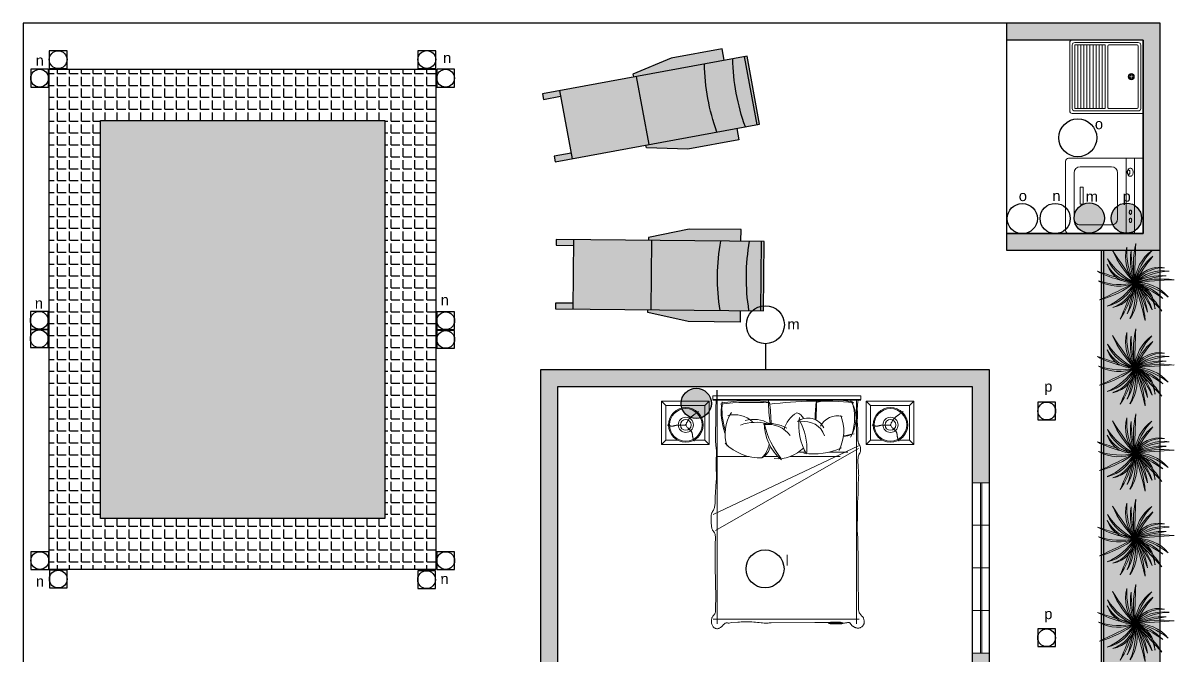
# Model space of a CAD drawing. Header units: inches. Extents: x 2 to 116, y 2 to 108.
# Drawn here: x 47.52 to 57.64, y 47.2 to 52.77 of the extents above; entities that cross this region are included whole.
import ezdxf

# ---------------------------------------------------------------- set-up
doc = ezdxf.new("R2010")
doc.units = ezdxf.units.IN
doc.header["$MEASUREMENT"] = 0
for name, color, linetype, lineweight in [('04 ESQUADRIAS', 252, 'Continuous', 9), ('07.1 DETALHES', 251, 'Continuous', 9), ('13 MOBÍLIA', 252, 'Continuous', 9), ('14 LOUÇAS - METAIS - BANCADAS', 252, 'Continuous', 9)]:
    doc.layers.add(name, color=color, linetype=linetype, lineweight=lineweight)
doc.layers.add('16.1 VEGETAÇÃO', color=7, linetype='Continuous', lineweight=9, true_color=0x87cb61)
for name, color, linetype in [('ILUMINAÇÃO', 10, 'Continuous'), ('INTERRUPTORES', 106, 'Continuous'), ('PLANTA TUGS_TUES', 7, 'Continuous')]:
    doc.layers.add(name, color=color, linetype=linetype)
doc.styles.get("Standard").update_dxf_attribs({"font": 'arial.ttf'})

# ---------------------------------------------------------------- blocks, each defined once
blk = doc.blocks.new('JANELA 150')
at = {"layer": '04 ESQUADRIAS'}
for p, q in [((0, 0.15), (1.5, 0.15)), ((0, 0), (0, 0.15)), ((0.375, 0), (0.375, 0.15)), ((0.75, 0), (0.75, 0.15)), ((1.125, 0), (1.125, 0.15)), ((1.5, 0.15), (1.5, 0)), ((0, 0.08), (1.5, 0.08)), ((1.5, 0.07), (0, 0.07)), ((1.5, 0), (0, 0))]:
    blk.add_line(p, q, dxfattribs=at)
blk = doc.blocks.new('CAMA CASA')
at = {"layer": '13 MOBÍLIA'}
for p, q in [((-0.637, 1.964), (0.647, 1.964)), ((-0.612, 0.038), (-0.612, 2.005)), ((0.612, 0.038), (0.612, 2.005)), ((-0.63, 0.464), (0.627, 1.185)), ((-0.63, 0.441), (0.647, 1.043)), ((-0.47, 0.533), (-0.033, 0.533)), ((0.078, 0.533), (0.199, 0.533)), ((0.331, 0.533), (0.612, 0.533)), ((-0.536, 0.495), (-0.371, 0.495)), ((-0.166, 0.495), (-0.111, 0.495)), ((-0.65, 0.038), (0.65, 0.038))]:
    blk.add_line(p, q, dxfattribs=at)
blk.add_lwpolyline([(0.621, 0.038), (0.622, 0.064), (0.623, 0.086), (0.623, 0.107), (0.623, 0.126), (0.623, 0.145), (0.623, 0.163), (0.623, 0.179), (0.623, 0.195), (0.623, 0.209), (0.623, 0.223), (0.624, 0.236), (0.624, 0.247), (0.625, 0.258), (0.625, 0.268), (0.626, 0.277), (0.626, 0.285), (0.626, 0.293), (0.626, 0.299), (0.626, 0.306), (0.626, 0.312), (0.626, 0.318), (0.626, 0.324), (0.626, 0.33), (0.626, 0.337), (0.626, 0.343), (0.626, 0.351), (0.627, 0.358), (0.627, 0.366), (0.627, 0.375), (0.627, 0.384), (0.627, 0.393), (0.627, 0.402), (0.626, 0.412), (0.625, 0.421), (0.624, 0.432), (0.623, 0.442), (0.621, 0.453), (0.62, 0.465), (0.619, 0.477), (0.619, 0.49), (0.619, 0.503), (0.619, 0.517), (0.619, 0.532), (0.62, 0.546), (0.62, 0.561), (0.621, 0.576), (0.621, 0.591), (0.621, 0.605), (0.621, 0.62), (0.621, 0.634), (0.62, 0.648), (0.62, 0.662), (0.619, 0.676), (0.619, 0.69), (0.619, 0.705), (0.619, 0.72), (0.619, 0.736), (0.62, 0.752), (0.621, 0.768), (0.623, 0.784), (0.624, 0.8), (0.625, 0.816), (0.626, 0.832), (0.627, 0.848), (0.628, 0.863), (0.629, 0.877), (0.629, 0.891), (0.629, 0.905), (0.629, 0.917), (0.63, 0.929), (0.63, 0.94), (0.631, 0.95), (0.632, 0.96), (0.633, 0.968), (0.634, 0.976), (0.636, 0.983), (0.638, 0.99), (0.64, 0.996), (0.642, 1.001), (0.645, 1.006), (0.647, 1.01), (0.65, 1.014), (0.652, 1.017), (0.654, 1.021), (0.657, 1.025), (0.659, 1.029), (0.661, 1.034), (0.662, 1.04), (0.664, 1.046), (0.664, 1.054), (0.665, 1.062), (0.665, 1.07), (0.666, 1.079), (0.666, 1.088), (0.665, 1.098), (0.665, 1.108), (0.665, 1.117), (0.664, 1.127), (0.663, 1.136), (0.662, 1.145), (0.661, 1.153), (0.66, 1.161), (0.658, 1.168), (0.656, 1.174), (0.654, 1.179), (0.652, 1.183), (0.649, 1.186), (0.647, 1.189), (0.644, 1.192), (0.641, 1.195), (0.639, 1.198), (0.637, 1.202), (0.634, 1.206), (0.633, 1.211), (0.631, 1.217), (0.63, 1.223), (0.629, 1.229), (0.628, 1.236), (0.628, 1.243), (0.627, 1.25), (0.628, 1.258), (0.628, 1.265), (0.628, 1.272), (0.629, 1.28), (0.629, 1.288), (0.63, 1.295), (0.63, 1.434), (0.63, 1.442), (0.629, 1.45), (0.628, 1.688), (0.627, 1.696), (0.626, 1.704), (0.625, 1.713), (0.624, 1.722), (0.623, 1.731), (0.623, 1.74), (0.623, 1.75), (0.623, 1.76), (0.624, 1.771), (0.624, 1.781), (0.625, 1.791), (0.626, 1.841), (0.627, 1.851), (0.627, 1.86), (0.628, 1.868), (0.628, 1.876), (0.628, 1.884), (0.628, 1.89), (0.628, 1.897), (0.628, 1.902), (0.629, 1.908), (0.631, 1.912), (0.633, 1.917), (0.635, 1.92), (0.638, 1.924), (0.641, 1.928), (0.644, 1.931), (0.647, 1.935), (0.65, 1.939), (0.653, 1.943), (0.656, 1.949), (0.658, 1.954), (0.66, 1.96), (0.662, 1.967), (0.663, 1.973), (0.663, 1.98), (0.663, 1.987), (0.662, 1.994), (0.661, 2.001), (0.659, 2.008), (0.656, 2.015), (0.653, 2.021), (0.65, 2.027), (0.646, 2.032), (0.641, 2.037), (0.637, 2.041), (0.631, 2.044), (0.626, 2.046), (0.62, 2.047), (0.615, 2.048), (0.609, 2.048), (0.603, 2.047), (0.598, 2.046), (0.593, 2.044), (0.588, 2.042), (0.583, 2.039), (0.579, 2.036), (0.575, 2.033), (0.571, 2.03), (0.568, 2.026), (0.564, 2.022), (0.561, 2.019), (0.558, 2.015), (0.555, 2.012), (0.551, 2.008), (0.548, 2.006), (0.545, 2.003), (0.542, 2.001), (0.538, 1.999), (0.534, 1.998), (0.53, 1.998), (0.525, 1.998), (0.521, 1.998), (0.516, 1.999), (0.511, 2), (0.506, 2.001), (0.487, 1.994), (0.429, 1.991), (0.416, 1.99), (0.402, 1.989), (0.387, 1.989), (0.372, 1.988), (0.357, 1.988), (0.341, 1.988), (0.325, 1.988), (0.308, 1.989), (0.291, 1.99), (0.274, 1.992), (0.258, 1.993), (0.242, 1.995), (0.226, 1.997), (0.212, 1.998), (0.199, 1.999), (0.187, 1.999), (0.176, 1.999), (0.165, 1.999), (0.155, 1.998), (0.146, 1.997), (0.136, 1.996), (-0.247, 1.995), (-0.259, 1.994), (-0.271, 1.994), (-0.284, 1.994), (-0.299, 1.994), (-0.313, 1.993), (-0.328, 1.993), (-0.343, 1.993), (-0.358, 1.993), (-0.372, 1.993), (-0.386, 1.992), (-0.399, 1.992), (-0.411, 1.991), (-0.423, 1.991), (-0.435, 1.99), (-0.445, 1.99), (-0.455, 1.99), (-0.465, 1.991), (-0.473, 1.992), (-0.482, 1.994), (-0.49, 1.996), (-0.497, 1.998), (-0.365, 2), (-0.373, 2.002), (-0.381, 2.004), (-0.389, 2.005), (-0.398, 2.006), (-0.445, 2.006), (-0.455, 2.006), (-0.465, 2.005), (-0.474, 2.005), (-0.484, 2.004), (-0.493, 2.002), (-0.501, 2.001), (-0.509, 1.999), (-0.516, 1.998), (-0.523, 1.997), (-0.529, 1.996), (-0.534, 1.995), (-0.539, 1.994), (-0.544, 1.994), (-0.547, 1.994), (-0.55, 1.995), (-0.553, 1.997), (-0.556, 1.998), (-0.558, 2.001), (-0.56, 2.003), (-0.561, 2.006), (-0.563, 2.008), (-0.566, 2.011), (-0.568, 2.014), (-0.57, 2.017), (-0.573, 2.019), (-0.576, 2.022), (-0.58, 2.025), (-0.583, 2.028), (-0.587, 2.03), (-0.591, 2.033), (-0.595, 2.035), (-0.599, 2.037), (-0.604, 2.039), (-0.608, 2.041), (-0.613, 2.042), (-0.618, 2.043), (-0.623, 2.043), (-0.628, 2.043), (-0.634, 2.043), (-0.639, 2.041), (-0.644, 2.04), (-0.649, 2.037), (-0.654, 2.035), (-0.659, 2.032), (-0.663, 2.029), (-0.667, 2.026), (-0.67, 2.022), (-0.673, 2.018), (-0.676, 2.015), (-0.678, 2.01), (-0.679, 2.006), (-0.68, 2.002), (-0.681, 1.997), (-0.681, 1.992), (-0.681, 1.986), (-0.681, 1.981), (-0.68, 1.975), (-0.679, 1.97), (-0.678, 1.964), (-0.676, 1.959), (-0.674, 1.954), (-0.671, 1.949), (-0.668, 1.945), (-0.665, 1.941), (-0.661, 1.937), (-0.658, 1.934), (-0.654, 1.93), (-0.65, 1.927), (-0.647, 1.923), (-0.644, 1.918), (-0.641, 1.913), (-0.638, 1.908), (-0.636, 1.902), (-0.635, 1.896), (-0.633, 1.89), (-0.632, 1.884), (-0.631, 1.878), (-0.63, 1.872), (-0.63, 1.866), (-0.63, 1.861), (-0.63, 1.855), (-0.631, 1.849), (-0.631, 1.843), (-0.631, 1.796), (-0.631, 1.789), (-0.631, 1.781), (-0.631, 1.772), (-0.631, 1.763), (-0.631, 1.752), (-0.63, 1.741), (-0.63, 1.729), (-0.629, 1.717), (-0.628, 1.704), (-0.628, 1.692), (-0.627, 1.448), (-0.627, 1.435), (-0.626, 1.29), (-0.626, 1.277), (-0.625, 1.264), (-0.624, 1.251), (-0.624, 1.239), (-0.623, 1.227), (-0.622, 1.216), (-0.621, 1.205), (-0.62, 1.195), (-0.619, 1.185), (-0.619, 1.175), (-0.618, 1.165), (-0.618, 1.155), (-0.618, 1.145), (-0.618, 1.135), (-0.619, 1.124), (-0.62, 1.112), (-0.621, 1.101), (-0.622, 1.089), (-0.622, 1.077), (-0.623, 1.065), (-0.623, 1.053), (-0.623, 1.042), (-0.623, 1.03), (-0.623, 1.018), (-0.622, 1.006), (-0.622, 0.994), (-0.621, 0.983), (-0.621, 0.971), (-0.621, 0.959), (-0.622, 0.947), (-0.622, 0.935), (-0.623, 0.923), (-0.624, 0.912), (-0.625, 0.9), (-0.626, 0.889), (-0.627, 0.878), (-0.627, 0.868), (-0.627, 0.858), (-0.628, 0.848), (-0.627, 0.839), (-0.627, 0.829), (-0.627, 0.82), (-0.627, 0.81), (-0.627, 0.801), (-0.627, 0.791), (-0.628, 0.781), (-0.628, 0.77), (-0.629, 0.759), (-0.63, 0.748), (-0.631, 0.736), (-0.632, 0.725), (-0.632, 0.713), (-0.633, 0.7), (-0.632, 0.688), (-0.632, 0.676), (-0.631, 0.663), (-0.63, 0.651), (-0.629, 0.638), (-0.628, 0.626), (-0.627, 0.614), (-0.627, 0.603), (-0.626, 0.591), (-0.626, 0.581), (-0.626, 0.57), (-0.626, 0.56), (-0.627, 0.551), (-0.628, 0.543), (-0.629, 0.536), (-0.63, 0.529), (-0.632, 0.524), (-0.634, 0.519), (-0.636, 0.515), (-0.638, 0.511), (-0.641, 0.507), (-0.643, 0.504), (-0.644, 0.5), (-0.646, 0.495), (-0.647, 0.49), (-0.648, 0.485), (-0.649, 0.479), (-0.649, 0.473), (-0.649, 0.467), (-0.648, 0.461), (-0.648, 0.456), (-0.647, 0.451), (-0.645, 0.446), (-0.644, 0.442), (-0.642, 0.439), (-0.64, 0.435), (-0.638, 0.432), (-0.636, 0.428), (-0.634, 0.425), (-0.633, 0.421), (-0.631, 0.417), (-0.63, 0.413), (-0.629, 0.409), (-0.628, 0.404), (-0.627, 0.399), (-0.626, 0.395), (-0.626, 0.39), (-0.625, 0.385), (-0.625, 0.381), (-0.624, 0.377), (-0.624, 0.373), (-0.624, 0.368), (-0.624, 0.364), (-0.624, 0.359), (-0.624, 0.354), (-0.625, 0.348), (-0.625, 0.341), (-0.625, 0.335), (-0.625, 0.328), (-0.625, 0.32), (-0.625, 0.313), (-0.625, 0.305), (-0.625, 0.298), (-0.625, 0.29), (-0.625, 0.284), (-0.624, 0.277), (-0.623, 0.27), (-0.622, 0.264), (-0.622, 0.257), (-0.621, 0.25), (-0.621, 0.243), (-0.62, 0.236), (-0.62, 0.228), (-0.62, 0.219), (-0.62, 0.21), (-0.621, 0.2), (-0.621, 0.19), (-0.621, 0.18), (-0.621, 0.169), (-0.621, 0.158), (-0.621, 0.147), (-0.621, 0.135), (-0.62, 0.123), (-0.62, 0.109), (-0.621, 0.093), (-0.622, 0.076), (-0.624, 0.057), (-0.627, 0.038)], dxfattribs=at)
blk.add_lwpolyline([(-0.65, 0.034), (0.65, 0.034), (0.65, 0), (-0.65, 0)], close=True, dxfattribs=at)
for centre, radius, start, end in [((-0.24, -0.054), 0.565, 80.9394, 115.2191), ((-0.575, 0.267), 0.469, 350.8023, 31.3458), ((0.082, 0.23), 0.324, 84.7771, 135.4716), ((-0.238, 0.232), 0.437, 0.9424, 49.2605), ((-0.55, 0.074), 0.767, 13.5374, 38.3047), ((0.301, 0.409), 0.161, 123.2965, 166.3151), ((0.413, 0.366), 0.266, 138.0364, 167.0612), ((0.236, 0.113), 0.432, 44.7003, 92.7411), ((-0.116, 0.308), 0.385, 153.4974, 200.6974), ((0.318, 0.462), 0.495, 175.8503, 208.9544), ((0.201, 0.334), 0.342, 326.5488, 18.5476), ((-0.317, 0.2), 0.292, 146.1664, 212.49), ((-0.099, 0.192), 0.497, 162.8591, 196.0737), ((-0.972, 2.404), 2.105, 280.3761, 283.0252), ((-0.483, 0.144), 0.214, 93.88, 115.0677), ((-0.157, 0.412), 0.186, 199.1658, 281.9587), ((0.168, 0.498), 0.247, 216.7145, 276.3727), ((0.042, 0.144), 0.534, 351.2567, 20.077), ((-0.447, 0.347), 0.171, 256.5097, 332.2958), ((-0.186, 0.352), 0.156, 206.1579, 305.8329), ((1.923, 0.045), 2.185, 175.6146, 179.8937), ((-1.378, 0.208), 1.129, 352.4467, 0.0606), ((-0.21, 0.359), 0.242, 300.2878, 344.5982), ((0.148, 0.528), 0.284, 238.7367, 281.3333), ((1.269, 0.245), 1.131, 179.9478, 189.6198), ((-1.289, 0.052), 1.449, 359.6041, 7.7069), ((0.289, 0.472), 0.265, 239.7476, 286.634), ((0.269, 0.631), 0.398, 255.1366, 290.1108), ((0.46, 0.398), 0.232, 227.1299, 284.2763), ((-0.045, 0.117), 0.615, 353.9952, 17.4159), ((-0.071, 0.228), 0.0806, 201.6793, 257.8243), ((-0.294, 3.519), 3.473, 265.1028, 277.3599), ((-0.428, 0.728), 0.69, 257.553, 284.1939), ((0.313, 2.598), 2.54, 266.3241, 276.0974), ((0.342, 1.379), 1.336, 261.94, 279.8398)]:
    blk.add_arc(centre, radius, start, end, dxfattribs=at)
blk = doc.blocks.new('CRIADO MUDO COM ABAJUR PEQUENO')
at = {"layer": '13 MOBÍLIA'}
for p, q in [((-0.419, 0.381), (-0.381, 0.343)), ((-0.038, 0.343), (0, 0.381)), ((-0.419, 0), (-0.381, 0.038)), ((0, 0), (-0.038, 0.038))]:
    blk.add_line(p, q, dxfattribs=at)
blk.add_lwpolyline([(0, 0), (0, 0.381), (-0.419, 0.381), (-0.419, 0)], close=True, dxfattribs=at)
for points in [[(-0.288, 0.343), (-0.381, 0.343), (-0.381, 0.038), (-0.038, 0.038), (-0.038, 0.343), (-0.14, 0.343)], [(-0.212, 0.209), (-0.216, 0.216), (-0.219, 0.222), (-0.223, 0.228), (-0.227, 0.232), (-0.231, 0.237), (-0.234, 0.24), (-0.238, 0.243), (-0.241, 0.246), (-0.244, 0.249), (-0.247, 0.252), (-0.25, 0.254), (-0.252, 0.257), (-0.255, 0.259), (-0.257, 0.261), (-0.259, 0.263), (-0.261, 0.266), (-0.263, 0.268), (-0.264, 0.271), (-0.266, 0.273), (-0.267, 0.276), (-0.268, 0.278), (-0.269, 0.281), (-0.27, 0.283), (-0.27, 0.286), (-0.271, 0.288), (-0.272, 0.291), (-0.272, 0.293), (-0.272, 0.296), (-0.273, 0.299), (-0.273, 0.301), (-0.273, 0.304), (-0.274, 0.306), (-0.274, 0.309), (-0.274, 0.311), (-0.275, 0.314), (-0.275, 0.317), (-0.276, 0.32), (-0.276, 0.322), (-0.277, 0.325), (-0.278, 0.328), (-0.279, 0.332), (-0.28, 0.335), (-0.281, 0.339), (-0.282, 0.342), (-0.284, 0.345), (-0.285, 0.348), (-0.287, 0.351), (-0.288, 0.353)], [(-0.209, 0.215), (-0.213, 0.209), (-0.216, 0.203), (-0.219, 0.197), (-0.221, 0.193), (-0.224, 0.188), (-0.226, 0.185), (-0.228, 0.181), (-0.23, 0.178), (-0.232, 0.175), (-0.234, 0.172), (-0.235, 0.169), (-0.237, 0.166), (-0.239, 0.164), (-0.24, 0.161), (-0.242, 0.159), (-0.244, 0.157), (-0.246, 0.154), (-0.248, 0.152), (-0.25, 0.15), (-0.252, 0.148), (-0.254, 0.145), (-0.256, 0.143), (-0.259, 0.141), (-0.261, 0.139), (-0.264, 0.137), (-0.266, 0.135), (-0.269, 0.133), (-0.272, 0.131), (-0.275, 0.128), (-0.278, 0.126), (-0.282, 0.124), (-0.285, 0.121), (-0.289, 0.119), (-0.293, 0.116), (-0.297, 0.113), (-0.302, 0.11), (-0.307, 0.106), (-0.313, 0.102), (-0.318, 0.097), (-0.325, 0.091)], [(-0.219, 0.212), (-0.211, 0.212), (-0.205, 0.211), (-0.199, 0.211), (-0.194, 0.211), (-0.19, 0.211), (-0.186, 0.211), (-0.182, 0.211), (-0.179, 0.212), (-0.175, 0.212), (-0.172, 0.212), (-0.169, 0.211), (-0.166, 0.211), (-0.163, 0.211), (-0.16, 0.211), (-0.157, 0.211), (-0.154, 0.211), (-0.152, 0.211), (-0.149, 0.211), (-0.146, 0.211), (-0.144, 0.212), (-0.141, 0.212), (-0.138, 0.212), (-0.136, 0.212), (-0.133, 0.213), (-0.13, 0.213), (-0.128, 0.214), (-0.125, 0.214), (-0.122, 0.215), (-0.119, 0.216), (-0.117, 0.216), (-0.114, 0.217), (-0.111, 0.218), (-0.108, 0.218), (-0.105, 0.219), (-0.103, 0.22), (-0.1, 0.22), (-0.097, 0.221), (-0.093, 0.221), (-0.09, 0.221), (-0.087, 0.221), (-0.083, 0.22), (-0.079, 0.219), (-0.075, 0.218), (-0.07, 0.216), (-0.066, 0.215), (-0.061, 0.213), (-0.057, 0.212), (-0.052, 0.21)]]:
    blk.add_lwpolyline(points, dxfattribs=at)
for radius in [0.152, 0.143, 0.0667, 0.0476]:
    blk.add_circle((-0.214, 0.21), radius, dxfattribs=at)
blk = doc.blocks.new('TANQUE CONC LARG 65CM')
at = {"layer": '14 LOUÇAS - METAIS - BANCADAS'}
for p, q in [((-0.645, 0), (0, 0)), ((-0.645, -0.624), (-0.645, 0)), ((0, 0), (0, -0.624)), ((-0.624, -0.602), (-0.624, -0.043)), ((-0.602, -0.022), (-0.043, -0.022)), ((-0.602, -0.301), (-0.602, -0.054)), ((-0.592, -0.043), (-0.054, -0.043)), ((-0.328, -0.1), (-0.344, -0.1)), ((-0.328, -0.084), (-0.328, -0.1)), ((-0.317, -0.084), (-0.317, -0.1)), ((-0.302, -0.1), (-0.317, -0.1)), ((-0.043, -0.054), (-0.043, -0.301)), ((-0.022, -0.043), (-0.022, -0.602)), ((-0.328, -0.111), (-0.344, -0.111)), ((-0.328, -0.111), (-0.328, -0.126)), ((-0.317, -0.111), (-0.317, -0.126)), ((-0.302, -0.111), (-0.317, -0.111)), ((-0.602, -0.333), (-0.043, -0.333)), ((-0.602, -0.602), (-0.602, -0.333)), ((-0.602, -0.36), (-0.043, -0.36)), ((-0.602, -0.387), (-0.043, -0.387)), ((-0.592, -0.312), (-0.054, -0.312)), ((-0.043, -0.333), (-0.043, -0.602)), ((-0.602, -0.414), (-0.043, -0.414)), ((-0.602, -0.441), (-0.043, -0.441)), ((-0.602, -0.468), (-0.043, -0.468)), ((-0.602, -0.495), (-0.043, -0.495)), ((-0.602, -0.495), (-0.043, -0.495)), ((-0.602, -0.522), (-0.043, -0.522)), ((-0.602, -0.549), (-0.043, -0.549)), ((-0.602, -0.575), (-0.043, -0.575)), ((-0.602, -0.602), (-0.043, -0.602)), ((-0.022, -0.645), (-0.624, -0.645)), ((-0.043, -0.624), (-0.602, -0.624))]:
    blk.add_line(p, q, dxfattribs=at)
for radius in [0.0269, 0.0215]:
    blk.add_circle((-0.323, -0.105), radius, dxfattribs=at)
for centre, radius, start, end in [((-0.602, -0.043), 0.0215, 90, 180), ((-0.592, -0.054), 0.0108, 90, 180), ((-0.054, -0.054), 0.0108, 0, 90), ((-0.043, -0.043), 0.0215, 360, 90), ((-0.592, -0.301), 0.0108, 180, 270), ((-0.054, -0.301), 0.0108, 270, 0), ((-0.602, -0.602), 0.0215, 180, 270), ((-0.043, -0.602), 0.0215, 270, 0), ((-0.624, -0.624), 0.0215, 180, 270), ((-0.022, -0.624), 0.0215, 270, 0)]:
    blk.add_arc(centre, radius, start, end, dxfattribs=at)
blk = doc.blocks.new('MAQ LAVAR ROUPA GRANDE')
at = {"layer": '14 LOUÇAS - METAIS - BANCADAS'}
for p, q in [((-0.331, -0.036), (-0.331, -0.692)), ((0.331, -0.036), (-0.331, -0.036)), ((0.331, -0.036), (0.331, -0.692)), ((0.331, -0.111), (-0.331, -0.111)), ((0.331, -0.186), (-0.331, -0.186)), ((0.202, -0.261), (-0.202, -0.261)), ((-0.255, -0.315), (-0.255, -0.589)), ((0.255, -0.315), (0.255, -0.589)), ((-0.075, -0.589), (-0.075, -0.563)), ((0.075, -0.563), (-0.075, -0.563)), ((0.075, -0.589), (-0.075, -0.589)), ((0.075, -0.589), (0.075, -0.563)), ((0.202, -0.643), (-0.202, -0.643)), ((0.304, -0.719), (-0.304, -0.719))]:
    blk.add_line(p, q, dxfattribs=at)
for points in [[(-0.171, -0.15, -0.132138), (-0.173, -0.159, -0.106661), (-0.182, -0.168, -0.083339), (-0.193, -0.174, -0.072039), (-0.207, -0.176, -0.072039), (-0.222, -0.174, -0.083339), (-0.233, -0.168, -0.106661), (-0.241, -0.159, -0.132138), (-0.244, -0.15, -0.132138), (-0.241, -0.14, -0.106661), (-0.233, -0.131, -0.083339), (-0.222, -0.126, -0.072039), (-0.207, -0.124, -0.072039), (-0.193, -0.126, -0.083339), (-0.182, -0.131, -0.106661), (-0.173, -0.14, -0.132138)], [(-0.188, -0.164, -0.152216), (-0.189, -0.168, -0.106943), (-0.194, -0.172, -0.074343), (-0.2, -0.174, -0.060974), (-0.207, -0.175, -0.060974), (-0.215, -0.174, -0.074343), (-0.221, -0.172, -0.106943), (-0.225, -0.168, -0.152216), (-0.227, -0.164, -0.152216), (-0.225, -0.16, -0.106943), (-0.221, -0.156, -0.074343), (-0.215, -0.153, -0.060974), (-0.207, -0.152, -0.060974), (-0.2, -0.153, -0.074343), (-0.194, -0.156, -0.106943), (-0.189, -0.16, -0.152216)], [(0.164, -0.147, -0.158104), (0.162, -0.151, -0.106506), (0.158, -0.155, -0.071806), (0.153, -0.157, -0.05817), (0.145, -0.158, -0.05817), (0.138, -0.157, -0.071806), (0.132, -0.155, -0.106506), (0.128, -0.151, -0.158104), (0.127, -0.147, -0.158104), (0.128, -0.144, -0.106506), (0.132, -0.14, -0.071806), (0.138, -0.138, -0.05817), (0.145, -0.137, -0.05817), (0.153, -0.138, -0.071806), (0.158, -0.14, -0.106506), (0.162, -0.144, -0.158104)], [(0.234, -0.147, -0.158104), (0.233, -0.151, -0.106506), (0.229, -0.155, -0.071806), (0.223, -0.157, -0.05817), (0.216, -0.158, -0.05817), (0.208, -0.157, -0.071806), (0.203, -0.155, -0.106506), (0.199, -0.151, -0.158104), (0.197, -0.147, -0.158104), (0.199, -0.144, -0.106506), (0.203, -0.14, -0.071806), (0.208, -0.138, -0.05817), (0.216, -0.137, -0.05817), (0.223, -0.138, -0.071806), (0.229, -0.14, -0.106506), (0.233, -0.144, -0.158104)]]:
    blk.add_lwpolyline(points, format="xyb", close=True, dxfattribs=at)
for centre, radius, start, end in [((-0.202, -0.315), 0.0538, 90, 180), ((0.202, -0.315), 0.0538, 0, 90), ((-0.202, -0.589), 0.0538, 180, 270), ((0.202, -0.589), 0.0538, 270, 0), ((-0.304, -0.692), 0.0269, 180, 270), ((0.304, -0.692), 0.0269, 270, 0)]:
    blk.add_arc(centre, radius, start, end, dxfattribs=at)
blk = doc.blocks.new('SOL')
for p, q in [((-0.6316, 0.1064), (-0.9872, 0.0302)), ((-0.1744, 0.1064), (-0.6316, 0.1064)), ((-0.1744, 0.0048), (-0.1744, 0.1064)), ((-1.6476, -0.6048), (-1.6476, 0.0048)), ((-0.9872, 0.0302), (-0.9872, 0.0048)), ((-0.9618, -0.6048), (-0.9618, 0.0048)), ((0.0034, -0.6048), (0.0034, 0.0048)), ((-0.9872, -0.6302), (-0.9872, -0.6048)), ((-0.1744, -0.6048), (-0.1744, -0.7064)), ((-0.6316, -0.7064), (-0.9872, -0.6302)), ((-0.1744, -0.7064), (-0.6316, -0.7064))]:
    blk.add_line(p, q)
blk.add_lwpolyline([(-1.6476, -0.046), (-1.8, -0.046), (-1.8, 0.0048), (0.0288, 0.0048), (0.0288, -0.6048), (-1.8, -0.6048), (-1.8, -0.554), (-1.6476, -0.554)])
for centre in [(1.4512, -0.3), (1.7052, -0.3)]:
    blk.add_arc(centre, 1.829, 170.40687, 189.59313)
blk = doc.blocks.new('VEGETAÇAO 02')
at = {"layer": '16.1 VEGETAÇÃO'}
blk.add_circle((0, 0), 0.000151, dxfattribs=at)
for centre, radius, start, end in [((0.275, 0.227), 0.357, 166.3855, 219.4367), ((0.483, 0.274), 0.555, 176.2495, 209.5814), ((0.891, 0.152), 0.904, 167.682, 189.6659), ((6.375, 0.026), 6.375, 177.13, 180.2286), ((0.09, 0.345), 0.357, 202.3638, 255.4151), ((0.23, 0.506), 0.555, 212.2278, 245.5598), ((0.632, 0.646), 0.904, 203.6596, 225.6474), ((5.144, 3.766), 6.375, 213.1083, 216.2069), ((0.448, 0.195), 0.488, 170.0574, 203.5585), ((1.386, 0.307), 1.419, 181.1217, 192.5058), ((0.357, -0.01), 0.357, 125.3579, 178.4092), ((0.544, -0.11), 0.555, 135.2219, 168.5539), ((0.466, -0.146), 0.488, 129.0298, 162.531), ((1.247, -0.678), 1.419, 140.0941, 151.4783), ((-0.022, 0.232), 0.233, 198.2991, 275.5394), ((0.02, 0.297), 0.298, 207.6507, 266.0762), ((0.211, -0.098), 0.233, 77.936, 155.0117), ((0.246, -0.168), 0.298, 87.265, 145.6907), ((0.252, -0.252), 0.357, 81.9782, 135.0296), ((0.32, -0.454), 0.555, 91.8422, 125.1743), ((0.092, 0.899), 0.904, 242.1737, 256.451), ((1.68, 6.15), 6.375, 251.6224, 253.1873), ((-0.145, 0.326), 0.357, 240.8779, 293.9291), ((-0.135, 0.539), 0.555, 250.7419, 284.0738), ((1.68, 6.15), 6.375, 253.6156, 254.721), ((0.191, 0.228), 0.298, 216.81, 230.0978), ((0.092, 0.899), 0.904, 262.272, 264.1614), ((0.238, -0.426), 0.488, 85.6501, 119.1514), ((0.441, -1.349), 1.419, 96.7144, 108.0986), ((4.826, -4.166), 6.375, 138.5655, 139.201), ((0.238, -0.872), 0.904, 83.274, 105.2619), ((0.647, -6.342), 6.375, 92.7227, 95.8213), ((0.021, -0.356), 0.357, 40.2209, 93.2725), ((-0.546, 0.72), 0.904, 285.164, 307.1518), ((-2.965, 5.644), 6.375, 294.6127, 297.7113), ((-0.328, 0.14), 0.357, 283.8682, 336.9196), ((-0.466, 0.302), 0.555, 293.7322, 327.0642), ((-0.233, 0.012), 0.233, 279.826, 356.9018), ((-0.291, 0.064), 0.298, 289.1551, 347.5807), ((-0.888, 0.171), 0.904, 327.1252, 343.7246), ((-0.488, -0.026), 0.488, 329.5013, 3.0026), ((-1.405, 0.199), 1.419, 340.5657, 350.0002), ((-0.337, -0.116), 0.357, 325.8294, 18.8809), ((-0.549, -0.087), 0.555, 335.6934, 9.0255), ((-5.978, 2.215), 6.375, 338.8993, 339.6726), ((-0.057, -0.226), 0.233, 358.8077, 75.8836), ((-0.118, -0.273), 0.298, 8.1367, 66.5625), ((-0.374, -0.314), 0.488, 6.5217, 40.0231), ((-1.242, -0.688), 1.419, 17.5861, 28.9702), ((-0.811, -0.398), 0.904, 4.1457, 26.1335), ((-6.107, -1.831), 6.375, 13.5943, 16.693), ((-0.064, -0.552), 0.555, 50.0849, 83.4171), ((-0.106, -0.477), 0.488, 43.8928, 77.3942), ((-0.569, -1.3), 1.419, 54.9572, 66.3414), ((-0.523, -0.737), 0.904, 43.1496, 54.6316), ((-4.493, -4.523), 6.375, 43.1515, 45.1911), ((-0.319, -0.37), 0.488, 49.0059, 49.153), ((-1.119, -0.877), 1.422, 26.7217, 35.9709), ((-0.319, -0.37), 0.488, 15.6515, 40.72), ((-5.978, 2.215), 6.375, 336.5739, 338.3848), ((-0.523, -0.737), 0.904, 32.6438, 40.585), ((-4.493, -4.523), 6.375, 42.0924, 42.9812)]:
    blk.add_arc(centre, radius, start, end, dxfattribs=at)
blk = doc.blocks.new('Iluminação Piso')
at = {"layer": 'ILUMINAÇÃO'}
blk.add_lwpolyline([(59.836, 10.332), (59.68, 10.332), (59.68, 10.176), (59.836, 10.176)], close=True, dxfattribs=at)
blk.add_circle((59.758, 10.254), 0.0781, dxfattribs=at)
blk = doc.blocks.new('Interruptor Paralelo')
at = {"transparency": 33554595}
h = blk.add_hatch(color=256, dxfattribs=at)
h.dxf.hatch_style = 1
h.paths.add_polyline_path([(59.132, 10.845, 1), (59.397, 10.845, 1)])
at = {"layer": 'INTERRUPTORES', "color": 3}
blk.add_circle((59.265, 10.845), 0.133, dxfattribs=at)
blk = doc.blocks.new('Interruptor Simples')
at = {"layer": 'INTERRUPTORES', "color": 3}
blk.add_circle((60.153, 11.458), 0.133, dxfattribs=at)

msp = doc.modelspace()

# ---------------------------------------------------------------- hatches: boundary and pattern name
at = {"layer": 'PLANTA TUGS_TUES'}
h = msp.add_hatch(color=256, dxfattribs=at)
h.dxf.hatch_style = 1
h.paths.add_polyline_path([(57.52, 52.768), (57.37, 52.768), (56.17, 52.768), (56.17, 52.618), (57.37, 52.618), (57.37, 50.918), (56.17, 50.918), (56.17, 50.768), (57.52, 50.768)])
at = {"layer": 'PLANTA TUGS_TUES', "true_color": 0xab6121}
h = msp.add_hatch(color=44, dxfattribs=at)
h.dxf.hatch_style = 1
h.paths.add_polyline_path([(52.998, 51.694), (53.003, 51.669), (53.366, 51.658), (53.816, 51.741), (53.797, 51.841)])
h.paths.add_polyline_path([(53.219, 52.458), (52.883, 52.318), (52.888, 52.293), (53.687, 52.441), (53.668, 52.541)])
h.paths.add_polyline_path([(53.887, 52.478), (53.862, 52.473), (53.972, 51.874), (53.997, 51.878)])
h.paths.add_polyline_path([(52.088, 52.146), (52.097, 52.096), (52.247, 52.124), (52.238, 52.174)])
h.paths.add_polyline_path([(52.19, 51.596), (52.199, 51.547), (52.349, 51.574), (52.339, 51.624)])
h.paths.add_polyline_path([(52.208, 50.865), (52.207, 50.814), (52.36, 50.813), (52.36, 50.864)])
h.paths.add_polyline_path([(52.202, 50.306), (52.202, 50.255), (52.354, 50.254), (52.355, 50.305)])
h.paths.add_polyline_path([(53.015, 50.248), (53.014, 50.222), (53.369, 50.143), (53.827, 50.139), (53.827, 50.24)])
h.paths.add_polyline_path([(53.377, 50.956), (53.021, 50.883), (53.02, 50.857), (53.833, 50.85), (53.834, 50.951)])
h.paths.add_polyline_path([(54.011, 50.848), (54.005, 50.239), (54.031, 50.238), (54.036, 50.848)])
at = {"layer": 'PLANTA TUGS_TUES', "true_color": 0xfeeab9}
h = msp.add_hatch(color=254, dxfattribs=at)
h.dxf.hatch_style = 1
h.paths.add_polyline_path([(53.762, 52.455), (53.512, 52.409, 0.083912), (53.623, 51.809), (53.872, 51.855, -0.083912)])
at = {"layer": 'PLANTA TUGS_TUES', "true_color": 0x7aafdf}
h = msp.add_hatch(color=143, dxfattribs=at)
h.dxf.hatch_style = 1
h.paths.add_polyline_path([(53.762, 52.455, 0.083912), (53.872, 51.855), (53.972, 51.874), (53.862, 52.473)])
at = {"layer": 'PLANTA TUGS_TUES', "true_color": 0x9898cc}
h = msp.add_hatch(dxfattribs=at)
h.set_pattern_fill('ANGLE', color=253, scale=0.015)
h.set_pattern_definition([(0, (-149.36317, 102.40726), (0, 0.104775), [0.0762, -0.028575]), (90, (-149.36317, 102.40726), (-0.104775, 6e-18), [0.0762, -0.028575])])
h.paths.add_polyline_path([(47.751, 47.962), (51.151, 47.962), (51.151, 52.362), (47.751, 52.362)])
h.paths.add_polyline_path([(48.201, 51.912), (50.701, 51.912), (50.701, 48.412), (48.201, 48.412)], flags=16)
at = {"layer": 'PLANTA TUGS_TUES', "true_color": 0x7aafdf}
h = msp.add_hatch(color=143, dxfattribs=at)
h.dxf.hatch_style = 1
h.paths.add_polyline_path([(52.912, 52.298), (53.023, 51.699), (53.623, 51.809, -0.083912), (53.512, 52.409)])
at = {"layer": 'PLANTA TUGS_TUES', "true_color": 0xfeeab9}
h = msp.add_hatch(color=254, dxfattribs=at)
h.dxf.hatch_style = 1
h.paths.add_polyline_path([(52.238, 52.174), (52.349, 51.574), (53.023, 51.699), (52.912, 52.298)])
at = {"layer": 'PLANTA TUGS_TUES', "true_color": 0xf27172}
h = msp.add_hatch(color=11, dxfattribs=at)
h.dxf.hatch_style = 1
h.set_gradient(color1=(39, 118, 187), color2=(122, 175, 223))
h.paths.add_polyline_path([(48.201, 51.912), (48.201, 48.412), (50.701, 48.412), (50.701, 51.912)])
at = {"layer": 'PLANTA TUGS_TUES', "true_color": 0xfeeab9}
h = msp.add_hatch(color=254, dxfattribs=at)
h.dxf.hatch_style = 1
h.paths.add_polyline_path([(52.36, 50.864), (52.354, 50.254), (53.04, 50.248), (53.046, 50.857)])
at = {"layer": 'PLANTA TUGS_TUES', "true_color": 0x7aafdf}
h = msp.add_hatch(color=143, dxfattribs=at)
h.dxf.hatch_style = 1
h.paths.add_polyline_path([(53.046, 50.857), (53.04, 50.248), (53.65, 50.242, -0.083912), (53.655, 50.852)])
at = {"layer": 'PLANTA TUGS_TUES', "true_color": 0xfeeab9}
h = msp.add_hatch(color=254, dxfattribs=at)
h.dxf.hatch_style = 1
h.paths.add_polyline_path([(53.909, 50.849), (53.655, 50.852, 0.083912), (53.65, 50.242), (53.904, 50.24, -0.083912)])
at = {"layer": 'PLANTA TUGS_TUES', "true_color": 0x7aafdf}
h = msp.add_hatch(color=143, dxfattribs=at)
h.dxf.hatch_style = 1
h.paths.add_polyline_path([(54.011, 50.848), (53.909, 50.849, 0.083912), (53.904, 50.24), (54.005, 50.239)])
at = {"layer": 'PLANTA TUGS_TUES'}
h = msp.add_hatch(dxfattribs=at)
h.set_pattern_fill('GRASS', color=256, scale=0.0075)
h.set_pattern_definition([(90, (1912.17976, 1251.15439), (-0.134703842, 0.134703842), [0.03571875, -0.233688934]), (45, (1912.17976, 1251.15439), (-0.134703842, 0.134703842), [0.03571875, -0.15478125]), (135, (1912.17976, 1251.15439), (-0.134703842, -0.134703842), [0.03571875, -0.15478125])])
h.paths.add_polyline_path([(57.005, 50.768), (57.52, 50.768), (57.52, 38.768), (57.005, 38.768)])
h = msp.add_hatch(color=256, dxfattribs=at)
h.dxf.hatch_style = 1
h.paths.add_polyline_path([(52.22, 49.568), (55.87, 49.568), (55.87, 48.726), (56.02, 48.726), (56.02, 49.718), (52.07, 49.718), (52.07, 46.368), (52.22, 46.368), (52.22, 46.378)])
h = msp.add_hatch(color=256, dxfattribs=at)
h.dxf.hatch_style = 1
h.paths.add_polyline_path([(56.02, 47.226), (55.87, 47.226), (55.87, 46.368), (55.87, 46.026), (56.02, 46.026)])

# ---------------------------------------------------------------- linework, layer by layer
msp.add_line((57.02, 50.768), (57.02, 38.768))
for points in [[(57.52, 52.768), (47.52, 52.768), (47.52, 30.268), (57.52, 30.268)], [(51.151, 52.362), (51.151, 47.962), (47.751, 47.962), (47.751, 52.362)], [(50.701, 51.912), (50.701, 48.412), (48.201, 48.412), (48.201, 51.912)], [(55.87, 46.368), (55.87, 49.568), (52.22, 49.568), (52.22, 46.368)]]:
    msp.add_lwpolyline(points, close=True)
for points in [[(57.52, 50.768), (56.17, 50.768), (56.17, 52.768)], [(56.17, 50.918), (57.37, 50.918), (57.37, 52.618), (56.17, 52.618)], [(56.02, 38.768), (56.02, 49.718), (52.07, 49.718), (52.07, 46.368), (47.52, 46.368)]]:
    msp.add_lwpolyline(points)
at = {"layer": '07.1 DETALHES'}
msp.add_line((57.52, 50.768), (57.02, 50.768), dxfattribs=at)
at = {"layer": 'ILUMINAÇÃO', "color": 6}
msp.add_line((54.048, 49.948), (54.048, 49.719), dxfattribs=at)
at = {"layer": 'ILUMINAÇÃO'}
for centre in [(56.795, 51.759), (54.048, 50.115), (54.045, 47.968)]:
    msp.add_circle(centre, 0.167, dxfattribs=at)
at = {"layer": 'PLANTA TUGS_TUES'}
for p, q in [((57.52, 52.768), (47.52, 52.768)), ((47.52, 52.768), (47.52, 32.768)), ((57.52, 52.768), (47.52, 52.768)), ((47.52, 52.768), (47.52, 32.768)), ((56.17, 50.768), (56.17, 52.768)), ((56.17, 50.768), (56.17, 52.768)), ((57.52, 32.768), (57.52, 52.768)), ((57.52, 32.768), (57.52, 52.768)), ((57.37, 52.618), (56.17, 52.618)), ((57.37, 52.618), (56.17, 52.618)), ((57.37, 52.618), (57.37, 50.918)), ((57.37, 52.618), (57.37, 50.918)), ((47.751, 52.362), (51.151, 52.362)), ((47.751, 47.962), (47.751, 52.362)), ((47.751, 52.362), (51.151, 52.362)), ((47.751, 47.962), (47.751, 52.362)), ((51.151, 52.362), (51.151, 47.962)), ((51.151, 52.362), (51.151, 47.962)), ((48.201, 51.912), (50.701, 51.912)), ((48.201, 48.412), (48.201, 51.912)), ((48.201, 51.912), (50.701, 51.912)), ((48.201, 48.412), (48.201, 51.912)), ((50.701, 51.912), (50.701, 48.412)), ((50.701, 51.912), (50.701, 48.412)), ((57.37, 50.918), (56.17, 50.918)), ((57.37, 50.918), (56.17, 50.918)), ((57.52, 50.768), (56.17, 50.768)), ((57.52, 50.768), (56.17, 50.768)), ((57.005, 38.768), (57.005, 50.768)), ((56.02, 49.718), (52.07, 49.718)), ((52.07, 49.718), (52.07, 46.368)), ((56.02, 49.718), (52.07, 49.718)), ((52.07, 49.718), (52.07, 46.368)), ((56.02, 38.768), (56.02, 49.718)), ((56.02, 38.768), (56.02, 49.718)), ((55.87, 49.568), (52.22, 49.568)), ((52.22, 49.568), (52.22, 46.368)), ((55.87, 49.568), (52.22, 49.568)), ((52.22, 49.568), (52.22, 46.368)), ((55.87, 46.368), (55.87, 49.568)), ((55.87, 46.368), (55.87, 49.568)), ((50.701, 48.412), (48.201, 48.412)), ((50.701, 48.412), (48.201, 48.412)), ((51.151, 47.962), (47.751, 47.962)), ((51.151, 47.962), (47.751, 47.962))]:
    msp.add_line(p, q, dxfattribs=at)

# ---------------------------------------------------------------- block references
at = {"layer": 'ILUMINAÇÃO'}
for p in [(-11.929, 42.192), (-8.687, 42.193), (-12.092, 42.029), (-8.522, 42.029), (-12.095, 39.9), (-8.521, 39.896), (-12.095, 39.738), (-8.521, 39.732), (-3.236, 39.102), (-12.09, 37.787), (-8.521, 37.787), (-11.928, 37.624), (-8.689, 37.619), (-3.237, 37.108)]:
    msp.add_blockref('Iluminação Piso', p, dxfattribs=at)
at = {"layer": 'INTERRUPTORES'}
for name, p in [('Interruptor Simples', (-3.846, 39.59)), ('Interruptor Simples', (-3.557, 39.591)), ('Interruptor Paralelo', (-2.369, 40.208)), ('Interruptor Paralelo', (-2.042, 40.207)), ('Interruptor Paralelo', (-5.825, 38.578))]:
    msp.add_blockref(name, p, dxfattribs=at)
at = {"layer": 'PLANTA TUGS_TUES', "xscale": -1}
for p, rotation in [((53.968, 51.878), 190.4489251732667), ((54.002, 50.243), 179.4689572899848)]:
    msp.add_blockref('SOL', p, dxfattribs=dict(at, rotation=rotation))
at = {"layer": 'PLANTA TUGS_TUES'}
for name, p, rotation in [('TANQUE CONC LARG 65CM', (57.37, 51.973), 270), ('MAQ LAVAR ROUPA GRANDE', (57.406, 51.249), 270), ('CRIADO MUDO COM ABAJUR PEQUENO', (53.134, 49.444), 179.9999999999993), ('CAMA CASA', (54.236, 49.49), 179.9999999999993), ('CRIADO MUDO COM ABAJUR PEQUENO', (54.934, 49.444), 179.9999999999993), ('JANELA 150', (56.02, 47.226), 89.99999999999999)]:
    msp.add_blockref(name, p, dxfattribs=dict(at, rotation=rotation))
for p in [(57.297, 50.485), (57.297, 49.735), (57.297, 48.985), (57.297, 48.235), (57.297, 47.485)]:
    msp.add_blockref('VEGETAÇAO 02', p, dxfattribs=at)

# ---------------------------------------------------------------- texts
at = {"layer": 'ILUMINAÇÃO', "char_height": 0.0928, "attachment_point": 1}
for s, insert in [('n', (47.631, 52.486)), ('n', (51.214, 52.508)), ('o', (56.945, 51.927)), ('n', (47.624, 50.35)), ('n', (51.193, 50.379)), ('m', (54.241, 50.166)), ('p', (56.5, 49.619)), ('l', (54.225, 48.089)), ('n', (47.633, 47.905)), ('n', (51.191, 47.927)), ('p', (56.5, 47.619))]:
    msp.add_mtext_dynamic_manual_height_columns(s, width=0.09281, gutter_width=0.464, heights=[0.0564], dxfattribs=dict(at, insert=insert))
at = {"layer": 'INTERRUPTORES', "char_height": 0.0928, "attachment_point": 1}
for s, insert in [('o', (56.276, 51.295)), ('n', (56.571, 51.295)), ('m', (56.865, 51.289)), ('p', (57.189, 51.29)), ('l', (53.607, 49.536))]:
    msp.add_mtext_dynamic_manual_height_columns(s, width=0.09281, gutter_width=0.464, heights=[0.0564], dxfattribs=dict(at, insert=insert))

doc.saveas('drawing.dxf')
